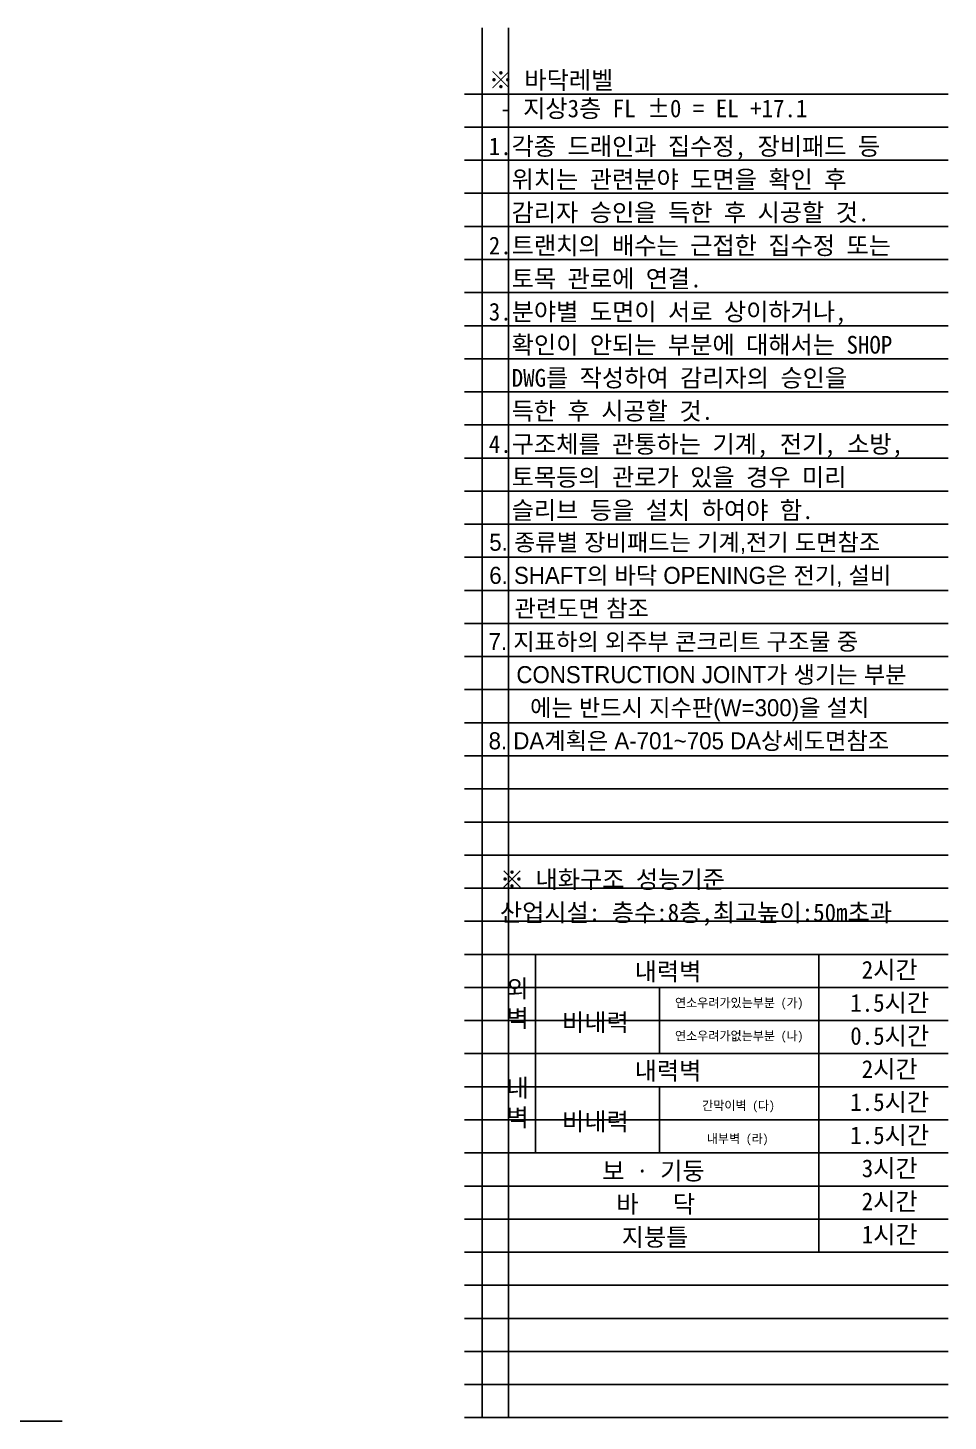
# Model space of a CAD drawing. Header units: inches. Extents: x 158004 to 351834, y 1422 to 34314.
# Drawn here: x 344042 to 351834, y 18884 to 30674 of the extents above; entities that cross this region are included whole.
import ezdxf
from ezdxf.enums import TextEntityAlignment as Align

# ---------------------------------------------------------------- set-up
doc = ezdxf.new("R2010")
doc.units = ezdxf.units.IN
doc.header["$LTSCALE"] = 2
doc.header["$MEASUREMENT"] = 0
doc.layers.get('0').update_dxf_attribs({"linetype": 'CONTINUOUS'})
for name, color, linetype, lineweight in [('A-MKXX-NAME', 3, 'CONTINUOUS', 25), ('A-XXXX-SYMB', 7, 'CONTINUOUS', 25), ('A-XXXX-TXT1', 3, 'CONTINUOUS', 25), ('A-XXXX-TXT2', 3, 'CONTINUOUS', 25)]:
    doc.layers.add(name, color=color, linetype=linetype, lineweight=lineweight)
doc.layers.add('A-XXXX-NPLT', color=144, linetype='CONTINUOUS', plot=False)
doc.layers.add('T', color=3, linetype='CONTINUOUS')
doc.styles.add('돋움체', font='')
doc.styles.add('돋음', font='')
doc.styles.add('맑은 고딕', font='malgun.ttf')
doc.styles.get('돋움체').set_extended_font_data('DotumChe')
doc.styles.get('돋음').set_extended_font_data('Dotum')

# ---------------------------------------------------------------- blocks, each defined once
blk = doc.blocks.new('NOTE')
at = {"layer": 'A-XXXX-NPLT'}
for p, q in [((1010659.8, 179732.7), (1010659.8, 175812.7)), ((1010734.1, 175812.7), (1010734.1, 179732.7)), ((1010609.8, 179546.1), (1011974.8, 179546.1)), ((1010609.8, 179452.7), (1011974.8, 179452.7)), ((1010609.8, 179359.4), (1011974.8, 179359.4)), ((1010609.8, 179266.1), (1011974.8, 179266.1)), ((1010609.8, 179172.7), (1011974.8, 179172.7)), ((1010609.8, 179079.4), (1011974.8, 179079.4)), ((1010609.8, 178986.1), (1011974.8, 178986.1)), ((1010609.8, 178892.7), (1011974.8, 178892.7)), ((1010609.8, 178799.4), (1011974.8, 178799.4)), ((1010609.8, 178706.1), (1011974.8, 178706.1)), ((1010609.8, 178612.7), (1011974.8, 178612.7)), ((1010609.8, 178519.4), (1011974.8, 178519.4)), ((1010609.8, 178426.1), (1011974.8, 178426.1)), ((1010609.8, 178332.7), (1011974.8, 178332.7)), ((1010609.8, 178239.4), (1011974.8, 178239.4)), ((1010609.8, 178146.1), (1011974.8, 178146.1)), ((1010609.8, 178052.7), (1011974.8, 178052.7)), ((1010609.8, 177959.4), (1011974.8, 177959.4)), ((1010609.8, 177866.1), (1011974.8, 177866.1)), ((1010609.8, 177772.7), (1011974.8, 177772.7)), ((1010609.8, 177679.4), (1011974.8, 177679.4)), ((1010609.8, 177586.1), (1011974.8, 177586.1)), ((1010609.8, 177492.7), (1011974.8, 177492.7)), ((1010609.8, 177399.4), (1011974.8, 177399.4)), ((1010609.8, 177306.1), (1011974.8, 177306.1)), ((1010609.8, 177212.7), (1011974.8, 177212.7)), ((1010609.8, 177119.4), (1011974.8, 177119.4)), ((1010609.8, 177026.1), (1011974.8, 177026.1)), ((1010609.8, 176932.7), (1011974.8, 176932.7)), ((1010609.8, 176839.4), (1011974.8, 176839.4)), ((1010609.8, 176746.1), (1011974.8, 176746.1)), ((1010609.8, 176652.7), (1011974.8, 176652.7)), ((1010609.8, 176559.4), (1011974.8, 176559.4)), ((1010609.8, 176466.1), (1011974.8, 176466.1)), ((1010609.8, 176372.7), (1011974.8, 176372.7)), ((1010609.8, 176279.4), (1011974.8, 176279.4)), ((1010609.8, 176186.1), (1011974.8, 176186.1)), ((1010609.8, 176092.7), (1011974.8, 176092.7)), ((1010609.8, 175999.4), (1011974.8, 175999.4)), ((1010609.8, 175906.1), (1011974.8, 175906.1)), ((1010609.8, 175812.7), (1011974.8, 175812.7))]:
    blk.add_line(p, q, dxfattribs=at)

msp = doc.modelspace()

# ---------------------------------------------------------------- linework, layer by layer
for points in [[(348039, 22833.5), (351834, 22833.5)], [(348339, 22833.5), (348339, 21153.5)], [(350739, 22833.5), (350739, 20313.5)], [(348339, 22553.5), (351834, 22553.5)], [(349389, 22553.5), (349389, 21993.5)], [(349389, 22273.5), (351834, 22273.5)], [(348039, 21993.5), (351834, 21993.5)], [(348339, 21713.5), (351834, 21713.5)], [(349389, 21713.5), (349389, 21153.5)], [(349389, 21433.5), (351834, 21433.5)], [(348039, 21153.5), (351834, 21153.5)], [(348039, 20873.5), (351834, 20873.5)], [(348039, 20593.5), (351834, 20593.5)], [(348039, 20313.5), (351834, 20313.5)]]:
    msp.add_lwpolyline(points)
at = {"layer": 'A-XXXX-SYMB'}
msp.add_line((337563.5, 18884), (344334, 18884), dxfattribs=at)

# ---------------------------------------------------------------- block references
at = {"layer": 'A-XXXX-TXT1', "xscale": 3, "yscale": 3, "zscale": 3}
msp.add_blockref('NOTE', (-2684090.4, -508524.7), dxfattribs=at)

# ---------------------------------------------------------------- texts
at = {"layer": 'A-MKXX-NAME', "style": '돋움체'}
for s, p in [('※ 바닥레벨', (347944.7, 30156.8)), (' - 지상3층 FL ±0 = EL +17.1', (347944.7, 29916.8))]:
    msp.add_text(s, height=150, dxfattribs=at).set_placement(p)
at = {"layer": 'A-XXXX-TXT2', "style": '돋움체'}
for s, p in [('1.각종 드래인과 집수정, 장비패드 등', (347944.7, 29671.8)), ('  위치는 관련분야 도면을 확인 후', (347944.7, 29391.8)), ('  감리자 승인을 득한 후 시공할 것.', (347944.7, 29111.8)), ('2.트랜치의 배수는 근접한 집수정 또는', (347944.7, 28831.8)), ('  토목 관로에 연결.', (347944.7, 28551.8)), ('3.분야별 도면이 서로 상이하거나, ', (347944.7, 28271.8)), ('  확인이 안되는 부분에 대해서는 SHOP', (347944.7, 27991.8)), ('  DWG를 작성하여 감리자의 승인을', (347944.7, 27711.8)), ('  득한 후 시공할 것.', (347944.7, 27431.8)), ('4.구조체를 관통하는 기계, 전기, 소방,', (347944.7, 27151.8)), ('  토목등의 관로가 있을 경우 미리', (347944.7, 26871.8)), ('  슬리브 등을 설치 하여야 함.', (347944.7, 26591.8)), ('※ 내화구조 성능기준', (348039, 23468.5)), ('산업시설: 층수:8층,최고높이:50m초과', (348039, 23188.5))]:
    msp.add_text(s, height=150, dxfattribs=at).set_placement(p, align=Align.MIDDLE_LEFT)
for s, height, p in [('내력벽', 150, (349462, 22688.5)), ('2시간', 150, (351339, 22703.5)), ('연소우려가있는부분 (가)', 75, (350064.6, 22423.5)), ('1.5시간', 150, (351339, 22423.5)), ('비내력', 150, (348847, 22258.5)), ('연소우려가없는부분 (나)', 75, (350064.6, 22143.5)), ('0.5시간', 150, (351339, 22143.5)), ('내력벽', 150, (349462, 21848.5)), ('2시간', 150, (351339, 21863.5)), ('간막이벽 (다)', 75, (350058.8, 21553.5)), ('1.5시간', 150, (351339, 21583.5)), ('비내력', 150, (348847, 21418.5)), ('1.5시간', 150, (351339, 21303.5)), ('내부벽 (라)', 75, (350051.6, 21273.5)), ('3시간', 150, (351339, 21023.5)), ('보 · 기둥', 150, (349338.9, 21001)), ('바   닥', 150, (349357.9, 20721)), ('2시간', 150, (351339, 20743.5)), ('지붕틀', 150, (349352.2, 20441)), ('1시간', 150, (351339, 20463.5))]:
    msp.add_text(s, height=height, dxfattribs=at).set_placement(p, align=Align.MIDDLE_CENTER)
at = {"layer": 'A-XXXX-TXT2', "char_height": 150, "attachment_point": 5, "style": '맑은 고딕'}
for s, width, insert in [('{\\fDotumChe|b0|i0|c129|p49;외\\P벽}', 996.018, (348188.7, 22410.9)), ('{\\fDotumChe|b0|i0|c129|p49;내\\P벽}', 1000, (348189, 21570.9))]:
    msp.add_mtext_dynamic_manual_height_columns(s, width=width, gutter_width=5000, heights=[0], dxfattribs=dict(at, insert=insert))
at = {"layer": 'T', "style": '돋음'}
for s, p in [('5. 종류별 장비패드는 기계,전기 도면참조', (347949, 26248.8)), ('6. SHAFT의 바닥 OPENING은 전기, 설비', (347949, 25968.8)), ('   관련도면 참조', (348005.9, 25688.8)), ('7. 지표하의 외주부 콘크리트 구조물 중 ', (347943.1, 25408.8)), ('   CONSTRUCTION JOINT가 생기는 부분', (348021.7, 25128.8)), ('에는 반드시 지수판(W=300)을 설치', (348294.3, 24848.8)), ('8. DA계획은 A-701~705 DA상세도면참조 ', (347943.1, 24568.8))]:
    msp.add_text(s, height=144, dxfattribs=at).set_placement(p)

doc.saveas('drawing.dxf')
